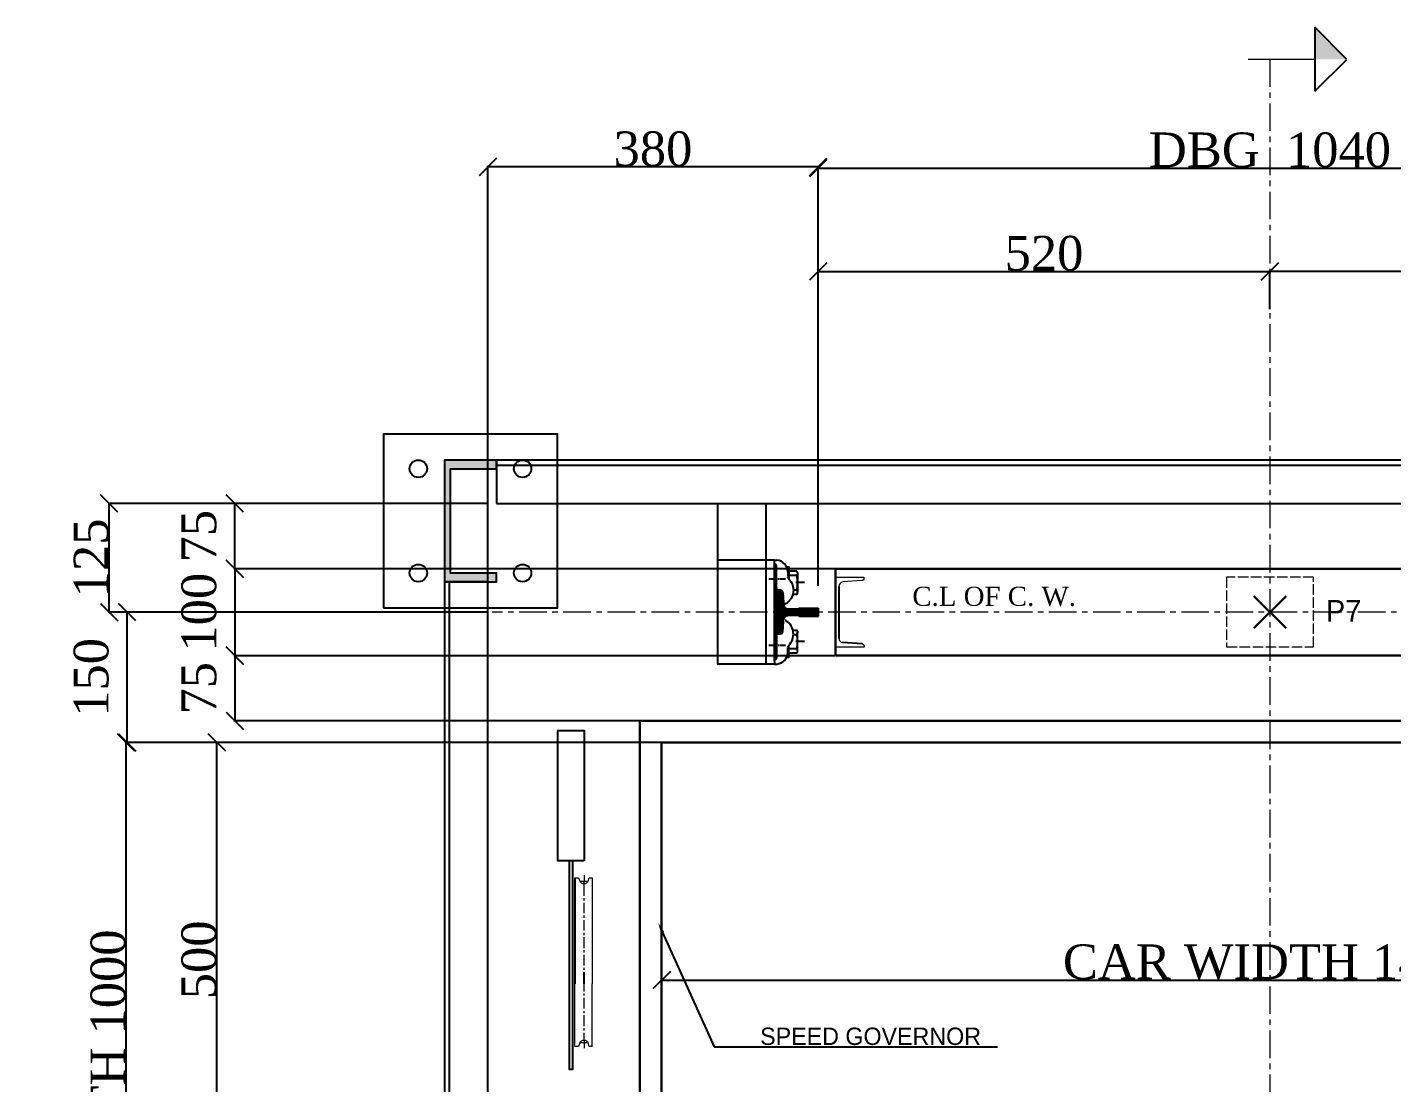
# Model space of a CAD drawing. Header units: millimetres. Extents: x -665 to 1025160, y -26028 to 4210.
# Drawn here: x 1132 to 2702, y -1220 to -6 of the extents above; entities that cross this region are included whole.
import ezdxf
from ezdxf import colors
from ezdxf.entities.mleader import LeaderData, LeaderLine
from ezdxf.math import Vec2, Vec3

# ---------------------------------------------------------------- set-up
doc = ezdxf.new("R2010")
doc.units = ezdxf.units.MM
for name, pattern in [('ACAD_ISO02W100', [15, 12, -3]), ('ACAD_ISO10W100', [18, 12, -3, 0, -3]), ('CENTER', [50.8, 31.75, -6.35, 6.35, -6.35]), ('CENTER2', [28.575, 19.05, -3.175, 3.175, -3.175])]:
    doc.linetypes.add(name, pattern=pattern)
for name, color, linetype in [('7', 6, 'ACAD_ISO10W100'), ('PDF_0', 7, 'Continuous'), ('PDF_gide rail', 7, 'Continuous'), ('S-BEAM', 7, 'Continuous'), ('S-COLUMN', 7, 'Continuous'), ('S-PLATE', 7, 'Continuous')]:
    doc.layers.add(name, color=color, linetype=linetype)
for name, color, linetype, lineweight in [('Car', 3, 'Continuous', 18), ('CL', 2, 'CENTER', 0), ('DL', 8, 'ACAD_ISO02W100', 0), ('step&guides', 3, 'Continuous', 30)]:
    doc.layers.add(name, color=color, linetype=linetype, lineweight=lineweight)
doc.styles.add('nassar2', font='cent.shx', dxfattribs={"height": 60})
doc.styles.add('top', font='cent.shx', dxfattribs={"height": 40})
doc.dimstyles.new('top', dxfattribs={"dimtxt": 35, "dimasz": 20, "dimexe": 1.25, "dimexo": 0.625, "dimtad": 1, "dimtxsty": 'top', "dimblk": 'OBLIQUE', "dimcen": 2.5, "dimadec": 0, "dimazin": 0, "dimtfac": 1, "dimtmove": 0, "dimatfit": 3, "dimldrblk": 'OBLIQUE', "dimfxl": 1, "dimarcsym": 0})
pattern_1 = [(45, (20076.41765, -10049.84649), (-0.08838834765, 0.08838834765), [])]

# ---------------------------------------------------------------- blocks, each defined once
blk = doc.blocks.new('_Oblique')
at = {"color": 0, "linetype": 'ByBlock', "lineweight": -2}
blk.add_line((-0.5, -0.5), (0.5, 0.5), dxfattribs=at)
blk = doc.blocks.new('*D3')
at = {"color": 0, "lineweight": -2, "transparency": 16777216}
for p, q in [((2042, -552.9), (2042, -285.3)), ((2042, -286.6), (2562, -286.6)), ((2562, -321), (2562, -285.3))]:
    blk.add_line(p, q, dxfattribs=at)
at = {"layer": 'Defpoints', "color": 0, "transparency": 16777216}
for p in [(2562, -286.6), (2562, -321.6), (2042, -553.6)]:
    blk.add_point(p, dxfattribs=at)
at = {"color": 0, "lineweight": -2, "transparency": 16777216, "xscale": 20, "yscale": 20, "zscale": 20, "rotation": 180}
blk.add_blockref('_Oblique', (2042, -286.6), dxfattribs=at)
at = {"color": 0, "lineweight": -2, "transparency": 16777216, "xscale": 20, "yscale": 20, "zscale": 20}
blk.add_blockref('_Oblique', (2562, -286.6), dxfattribs=at)
at = {"color": 0, "transparency": 16777216, "insert": (2302, -265.9), "char_height": 40, "attachment_point": 5, "style": 'top'}
blk.add_mtext('520', dxfattribs=at)
blk = doc.blocks.new('*D4')
at = {"color": 0, "lineweight": -2, "transparency": 16777216}
for p, q in [((2562, -329.8), (2562, -285.3)), ((3082, -286.6), (2562, -286.6)), ((3082, -552.9), (3082, -285.3))]:
    blk.add_line(p, q, dxfattribs=at)
at = {"layer": 'Defpoints', "color": 0, "transparency": 16777216}
for p in [(2562, -286.6), (2562, -330.4), (3082, -553.6)]:
    blk.add_point(p, dxfattribs=at)
at = {"color": 0, "lineweight": -2, "transparency": 16777216, "xscale": 20, "yscale": 20, "zscale": 20, "rotation": 180}
blk.add_blockref('_Oblique', (2562, -286.6), dxfattribs=at)
at = {"color": 0, "lineweight": -2, "transparency": 16777216, "xscale": 20, "yscale": 20, "zscale": 20}
blk.add_blockref('_Oblique', (3082, -286.6), dxfattribs=at)
at = {"color": 0, "transparency": 16777216, "insert": (2822, -265.9), "char_height": 40, "attachment_point": 5, "style": 'top'}
blk.add_mtext('520', dxfattribs=at)
blk = doc.blocks.new('*D5')
at = {"color": 0, "lineweight": -2, "transparency": 16777216}
for p, q in [((2042, -648.2), (2042, -166.3)), ((2042, -167.5), (3082, -167.5)), ((3082, -648.2), (3082, -166.3))]:
    blk.add_line(p, q, dxfattribs=at)
at = {"layer": 'Defpoints', "color": 0, "transparency": 16777216}
for p in [(3082, -167.5), (2042, -648.8), (3082, -648.8)]:
    blk.add_point(p, dxfattribs=at)
at = {"color": 0, "lineweight": -2, "transparency": 16777216, "xscale": 20, "yscale": 20, "zscale": 20, "rotation": 180}
blk.add_blockref('_Oblique', (2042, -167.5), dxfattribs=at)
at = {"color": 0, "lineweight": -2, "transparency": 16777216, "xscale": 20, "yscale": 20, "zscale": 20}
blk.add_blockref('_Oblique', (3082, -167.5), dxfattribs=at)
at = {"color": 0, "transparency": 16777216, "insert": (2562, -146.9), "char_height": 40, "attachment_point": 5, "style": 'top'}
blk.add_mtext('DBG  1040', dxfattribs=at)
blk = doc.blocks.new('*D6')
at = {"color": 0, "lineweight": -2, "transparency": 16777216}
for p, q in [((1662, -677.9), (1662, -165)), ((2042, -166.3), (1662, -166.3)), ((2042, -642.3), (2042, -165))]:
    blk.add_line(p, q, dxfattribs=at)
at = {"layer": 'Defpoints', "color": 0, "transparency": 16777216}
for p in [(1662, -166.3), (2042, -643), (1662, -678.6)]:
    blk.add_point(p, dxfattribs=at)
at = {"color": 0, "lineweight": -2, "transparency": 16777216, "xscale": 20, "yscale": 20, "zscale": 20, "rotation": 180}
blk.add_blockref('_Oblique', (1662, -166.3), dxfattribs=at)
at = {"color": 0, "lineweight": -2, "transparency": 16777216, "xscale": 20, "yscale": 20, "zscale": 20}
blk.add_blockref('_Oblique', (2042, -166.3), dxfattribs=at)
at = {"color": 0, "transparency": 16777216, "insert": (1852, -145.7), "char_height": 40, "attachment_point": 5, "style": 'top'}
blk.add_mtext('380', dxfattribs=at)
blk = doc.blocks.new('*D18')
at = {"color": 0, "lineweight": -2, "transparency": 16777216}
for p, q in [((1861.4, -828.6), (1244.4, -828.6)), ((1245.7, -1828.6), (1245.7, -828.6)), ((1911.4, -1828.6), (1244.4, -1828.6))]:
    blk.add_line(p, q, dxfattribs=at)
at = {"layer": 'Defpoints', "color": 0, "transparency": 16777216}
for p in [(1245.7, -828.6), (1862, -828.6), (1912, -1828.6)]:
    blk.add_point(p, dxfattribs=at)
at = {"color": 0, "lineweight": -2, "transparency": 16777216, "xscale": 20, "yscale": 20, "zscale": 20}
for p, rotation in [((1245.7, -828.6), 90), ((1245.7, -1828.6), 270)]:
    blk.add_blockref('_Oblique', p, dxfattribs=dict(at, rotation=rotation))
at = {"color": 0, "transparency": 16777216, "insert": (1225.1, -1278.6), "char_height": 40, "attachment_point": 5, "rotation": 90, "style": 'top'}
blk.add_mtext('CAR DEPTH 1000', dxfattribs=at)
blk = doc.blocks.new('*D19')
at = {"color": 0, "lineweight": -2, "transparency": 16777216}
for p, q in [((1466.4, -828.6), (1349, -828.6)), ((1350.3, -1328.6), (1350.3, -828.6)), ((1466.4, -1328.6), (1349, -1328.6))]:
    blk.add_line(p, q, dxfattribs=at)
at = {"layer": 'Defpoints', "color": 0, "transparency": 16777216}
for p in [(1350.3, -828.6), (1467, -828.6), (1467, -1328.6)]:
    blk.add_point(p, dxfattribs=at)
at = {"color": 0, "lineweight": -2, "transparency": 16777216, "xscale": 20, "yscale": 20, "zscale": 20}
for p, rotation in [((1350.3, -828.6), 90), ((1350.3, -1328.6), 270)]:
    blk.add_blockref('_Oblique', p, dxfattribs=dict(at, rotation=rotation))
at = {"color": 0, "transparency": 16777216, "insert": (1329.7, -1078.6), "char_height": 40, "attachment_point": 5, "rotation": 90, "style": 'top'}
blk.add_mtext('500', dxfattribs=at)
blk = doc.blocks.new('*D20')
at = {"color": 0, "lineweight": -2, "transparency": 16777216}
for p, q in [((1661.4, -553.6), (1225.1, -553.6)), ((1226.3, -678.6), (1226.3, -553.6)), ((1661.4, -678.6), (1225.1, -678.6))]:
    blk.add_line(p, q, dxfattribs=at)
at = {"layer": 'Defpoints', "color": 0, "transparency": 16777216}
for p in [(1226.3, -553.6), (1662, -553.6), (1662, -678.6)]:
    blk.add_point(p, dxfattribs=at)
at = {"color": 0, "lineweight": -2, "transparency": 16777216, "xscale": 20, "yscale": 20, "zscale": 20}
for p, rotation in [((1226.3, -553.6), 90), ((1226.3, -678.6), 270)]:
    blk.add_blockref('_Oblique', p, dxfattribs=dict(at, rotation=rotation))
at = {"color": 0, "transparency": 16777216, "insert": (1205.7, -616.1), "char_height": 40, "attachment_point": 5, "rotation": 90, "style": 'top'}
blk.add_mtext('125', dxfattribs=at)
blk = doc.blocks.new('*D30')
at = {"color": 0, "lineweight": -2, "transparency": 16777216}
for p, q in [((1862, -829.2), (1862, -1103.1)), ((3262, -829.2), (3262, -1103.1)), ((1862, -1101.9), (3262, -1101.9))]:
    blk.add_line(p, q, dxfattribs=at)
at = {"layer": 'Defpoints', "color": 0, "transparency": 16777216}
for p in [(1862, -828.6), (3262, -828.6), (3262, -1101.9)]:
    blk.add_point(p, dxfattribs=at)
at = {"color": 0, "lineweight": -2, "transparency": 16777216, "xscale": 20, "yscale": 20, "zscale": 20, "rotation": 180}
blk.add_blockref('_Oblique', (1862, -1101.9), dxfattribs=at)
at = {"color": 0, "lineweight": -2, "transparency": 16777216, "xscale": 20, "yscale": 20, "zscale": 20}
blk.add_blockref('_Oblique', (3262, -1101.9), dxfattribs=at)
at = {"color": 0, "transparency": 16777216, "insert": (2562, -1081.3), "char_height": 40, "attachment_point": 5, "style": 'top'}
blk.add_mtext('CAR WIDTH 1400', dxfattribs=at)
blk = doc.blocks.new('*D22')
at = {"color": 0, "lineweight": -2, "transparency": 16777216}
for p, q in [((1301.1, -678.6), (1245.7, -678.6)), ((1246.9, -828.6), (1246.9, -678.6)), ((1861.4, -828.6), (1245.7, -828.6))]:
    blk.add_line(p, q, dxfattribs=at)
at = {"layer": 'Defpoints', "color": 0, "transparency": 16777216}
for p in [(1246.9, -678.6), (1301.8, -678.6), (1862, -828.6)]:
    blk.add_point(p, dxfattribs=at)
at = {"color": 0, "lineweight": -2, "transparency": 16777216, "xscale": 20, "yscale": 20, "zscale": 20}
for p, rotation in [((1246.9, -678.6), 90), ((1246.9, -828.6), 270)]:
    blk.add_blockref('_Oblique', p, dxfattribs=dict(at, rotation=rotation))
at = {"color": 0, "transparency": 16777216, "insert": (1205.7, -753.6), "char_height": 40, "attachment_point": 5, "rotation": 90, "style": 'top'}
blk.add_mtext('150', dxfattribs=at)
blk = doc.blocks.new('*D31')
at = {"color": 0, "lineweight": -2, "transparency": 16777216}
for p, q in [((2061.4, -628.6), (1369.7, -628.6)), ((1370.9, -628.6), (1370.9, -728.6)), ((2061.4, -728.6), (1369.7, -728.6))]:
    blk.add_line(p, q, dxfattribs=at)
at = {"layer": 'Defpoints', "color": 0, "transparency": 16777216}
for p in [(2062, -628.6), (1370.9, -728.6), (2062, -728.6)]:
    blk.add_point(p, dxfattribs=at)
at = {"color": 0, "lineweight": -2, "transparency": 16777216, "xscale": 20, "yscale": 20, "zscale": 20}
for p, rotation in [((1370.9, -628.6), 90), ((1370.9, -728.6), 270)]:
    blk.add_blockref('_Oblique', p, dxfattribs=dict(at, rotation=rotation))
at = {"color": 0, "transparency": 16777216, "insert": (1329.7, -678.6), "char_height": 40, "attachment_point": 5, "rotation": 90, "style": 'top'}
blk.add_mtext('100', dxfattribs=at)
blk = doc.blocks.new('*D32')
at = {"color": 0, "lineweight": -2, "transparency": 16777216}
for p, q in [((2061.4, -728.6), (1369.7, -728.6)), ((1370.9, -728.6), (1370.9, -803.6)), ((2061.4, -803.6), (1369.7, -803.6))]:
    blk.add_line(p, q, dxfattribs=at)
at = {"layer": 'Defpoints', "color": 0, "transparency": 16777216}
for p in [(2062, -728.6), (1370.9, -803.6), (2062, -803.6)]:
    blk.add_point(p, dxfattribs=at)
at = {"color": 0, "lineweight": -2, "transparency": 16777216, "xscale": 20, "yscale": 20, "zscale": 20}
for p, rotation in [((1370.9, -728.6), 90), ((1370.9, -803.6), 270)]:
    blk.add_blockref('_Oblique', p, dxfattribs=dict(at, rotation=rotation))
at = {"color": 0, "transparency": 16777216, "insert": (1329.7, -766.1), "char_height": 40, "attachment_point": 5, "rotation": 90, "style": 'top'}
blk.add_mtext('75', dxfattribs=at)
blk = doc.blocks.new('*D23')
at = {"color": 0, "lineweight": -2, "transparency": 16777216}
for p, q in [((1370.9, -628.6), (1370.9, -553.6)), ((1371.5, -553.6), (1372.2, -553.6)), ((1371.5, -628.6), (1372.2, -628.6))]:
    blk.add_line(p, q, dxfattribs=at)
at = {"layer": 'Defpoints', "color": 0, "transparency": 16777216}
for p in [(1370.9, -553.6), (1370.9, -553.6), (1370.9, -628.6)]:
    blk.add_point(p, dxfattribs=at)
at = {"color": 0, "lineweight": -2, "transparency": 16777216, "xscale": 20, "yscale": 20, "zscale": 20}
for p, rotation in [((1370.9, -553.6), 90), ((1370.9, -628.6), 270)]:
    blk.add_blockref('_Oblique', p, dxfattribs=dict(at, rotation=rotation))
at = {"color": 0, "transparency": 16777216, "insert": (1329.7, -591.1), "char_height": 40, "attachment_point": 5, "rotation": 90, "style": 'top'}
blk.add_mtext('75', dxfattribs=at)
blk = doc.blocks.new('SM_COLUMN_UPN_140_60x140x7x10_L')
at = {"layer": 'S-COLUMN'}
blk.add_hatch(color=256, dxfattribs=at).paths.add_polyline_path([(0, 0), (60, 0), (60, 10), (7, 10), (7, 130), (60, 130), (60, 140), (0, 140)], flags=0)
blk.add_lwpolyline([(0, 0), (60, 0), (60, 10), (7, 10), (7, 130), (60, 130), (60, 140), (0, 140)], close=True, dxfattribs=at)
blk = doc.blocks.new('SM_BASE_PLATE_200x200x15_4B20')
at = {"layer": 'S-PLATE'}
blk.add_lwpolyline([(-100, -100), (100, -100), (100, 100), (-100, 100)], close=True, dxfattribs=at)
for centre in [(-60, 60), (60, 60), (-60, -60), (60, -60)]:
    blk.add_circle(centre, 10, dxfattribs=at)

msp = doc.modelspace()

# ---------------------------------------------------------------- hatches: boundary and pattern name
h = msp.add_hatch()
h.set_pattern_fill('ANSI31', color=256)
h.set_pattern_definition(pattern_1)
h.paths.add_polyline_path([(1992, -653.433), (1997.299, -653.433, -0.26508525), (2000.8, -656.117), (2002.614, -670.566, 0.36605419), (2007.192, -674.801), (2019.772, -674.801), (2019.772, -673.901), (2042, -673.901), (2042, -678.433), (1992, -678.433)])
h = msp.add_hatch()
h.set_pattern_fill('ANSI31', color=256)
h.set_pattern_definition(pattern_1)
edge = h.paths.add_edge_path()
edge.add_line((1992, -703.905), (1997.299, -703.905))
edge.add_arc((1996.695, -699.492), 4.453, 277.78596, 337.173125)
edge.add_line((2000.8, -701.22), (2002.614, -686.772))
edge.add_arc((2007.408, -687.362), 4.83, 452.566246, 532.987701, ccw=False)
edge.add_line((2007.192, -682.536), (2019.772, -682.536))
edge.add_line((2019.772, -682.536), (2019.772, -683.437))
edge.add_line((2019.772, -683.437), (2042, -683.437))
edge.add_line((2042, -683.437), (2042, -678.433))
edge.add_line((2042, -678.433), (1992, -678.433))
edge.add_line((1992, -678.433), (1992, -703.905))
at = {"layer": 'Car', "lineweight": 25, "ltscale": 4, "transparency": 16777216}
h = msp.add_hatch(color=256, dxfattribs=at)
h.dxf.hatch_style = 1
h.paths.add_polyline_path([(2613.668, -42.296), (2613.769, -5.545), (2650.198, -42.397)])

# ---------------------------------------------------------------- linework, layer by layer
for p, q in [((1992, -653.669), (1992, -618.617)), ((1997.299, -653.433), (1992, -653.433)), ((1992, -653.669), (1992, -703.669)), ((2065.776, -648.833), (2065.776, -708.779)), ((2007.192, -674.801), (2019.772, -674.801)), ((2019.772, -674.801), (2019.772, -673.783)), ((2019.772, -673.783), (2042, -673.783)), ((2019.772, -673.901), (2042, -673.901)), ((2042, -673.783), (2042, -683.083)), ((2042, -673.783), (2042, -683.083)), ((2042, -683.083), (2042, -673.783)), ((2042, -673.901), (2042, -683.201)), ((2042, -673.901), (2042, -683.201)), ((2007.192, -682.153), (2019.772, -682.153)), ((2019.772, -682.064), (2019.772, -683.083)), ((2019.772, -683.083), (2042, -683.083)), ((2019.772, -683.201), (2042, -683.201)), ((1997.299, -703.433), (1992, -703.433)), ((1992, -703.669), (1992, -738.249)), ((1997.299, -703.433), (1992.135, -703.433)), ((1762.137, -984.413), (1762.137, -1106.078)), ((1772.67, -1106.078), (1772.67, -1092.752))]:
    msp.add_line(p, q)
for points in [[(1982, -738.249), (1926.588, -738.249), (1926.588, -553.551), (1982, -553.551)], [(1772.697, -964.835), (1742.697, -964.835), (1742.697, -814.835), (1772.697, -814.835)], [(1759.689, -964.835), (1755.705, -964.835), (1755.709, -1204.465), (1759.693, -1204.465)]]:
    msp.add_lwpolyline(points, close=True)
for points in [[(1992, -618.617), (1926.588, -618.617)], [(1992, -738.485), (1962, -738.485)]]:
    msp.add_lwpolyline(points)
at = {"color": 7, "linetype": 'Continuous', "lineweight": 20, "true_color": 0x000007}
for points in [[(1762.137, -984.413), (1766.35, -984.413), (1767.93, -988.1)], [(1772.67, -981.253), (1772.67, -988.626), (1768.984, -988.626)], [(1772.67, -991.26), (1772.67, -988.626), (1772.67, -988.626)], [(1775.831, -988.626), (1772.67, -988.626), (1772.67, -988.626)], [(1777.411, -988.1), (1778.464, -984.413), (1782.151, -984.413), (1782.151, -1106.078)], [(1772.67, -1004.954), (1772.67, -991.26), (1772.67, -991.26)], [(1772.67, -1010.221), (1772.67, -1007.587), (1772.67, -1007.587)], [(1772.67, -1024.968), (1772.67, -1012.854), (1772.67, -1012.854)], [(1772.67, -1030.235), (1772.67, -1027.601), (1772.67, -1027.601)], [(1772.67, -1044.982), (1772.67, -1032.868), (1772.67, -1032.868)], [(1772.67, -1050.249), (1772.67, -1047.616), (1772.67, -1047.616)], [(1772.67, -1064.996), (1772.67, -1052.356), (1772.67, -1052.356)], [(1772.67, -1070.263), (1772.67, -1067.63), (1772.67, -1067.63)], [(1772.67, -1085.011), (1772.67, -1072.897), (1772.67, -1072.897)], [(1772.67, -1090.277), (1772.67, -1087.644), (1772.67, -1087.644)], [(1762.137, -1178.234), (1762.137, -1106.078), (1762.137, -1106.078)], [(1772.67, -1115.032), (1772.67, -1106.078), (1772.67, -1106.078)], [(1782.151, -1178.234), (1782.151, -1106.078), (1782.151, -1106.078), (1782.151, -1106.078)], [(1772.67, -1119.772), (1772.67, -1117.139), (1772.67, -1117.139)], [(1772.67, -1134.519), (1772.67, -1122.405), (1772.67, -1122.405)], [(1772.67, -1139.786), (1772.67, -1137.679), (1772.67, -1137.679)], [(1772.67, -1155.06), (1772.67, -1142.42), (1772.67, -1142.42)], [(1772.67, -1159.8), (1772.67, -1157.167), (1772.67, -1157.167)], [(1767.93, -1174.548), (1766.35, -1178.234), (1762.137, -1178.234)], [(1772.67, -1171.388), (1772.67, -1174.021), (1768.984, -1174.021)], [(1772.67, -1171.388), (1772.67, -1162.434), (1772.67, -1162.434)], [(1775.831, -1174.021), (1772.67, -1174.021), (1772.67, -1180.341)], [(1782.151, -1178.234), (1778.464, -1178.234), (1777.411, -1174.548)]]:
    msp.add_lwpolyline(points, dxfattribs=at)
for points in [[(1772.67, -991.26), (1770.564, -991.26), (1768.457, -989.68), (1767.93, -987.573)], [(1777.411, -987.573), (1776.884, -989.68), (1774.777, -991.26), (1772.67, -991.26)], [(1767.93, -1174.021), (1768.457, -1171.914), (1770.564, -1170.861), (1772.67, -1170.861)], [(1772.67, -1170.861), (1774.777, -1170.861), (1776.884, -1171.914), (1777.411, -1174.021)]]:
    msp.add_open_spline(points, degree=3, dxfattribs=at)
at = {"color": 7, "linetype": 'Continuous', "lineweight": 20}
msp.add_open_spline([(1772.67, -1170.861), (1774.777, -1170.861), (1776.884, -1171.914), (1777.411, -1174.021)], degree=3, dxfattribs=at)
at = {"layer": 'Car', "lineweight": 25, "ltscale": 4, "transparency": 33554666}
for p, q in [((2613.769, -5.545, -114), (2613.567, -79.047, -114)), ((2650.198, -42.397, -114), (2613.769, -5.545, -114)), ((2613.567, -79.047, -114), (2650.314, -42.523, -114))]:
    msp.add_line(p, q, dxfattribs=at)
at = {"layer": 'Car', "ltscale": 4, "transparency": 33554666}
msp.add_line((2536.88, -42.296, -114), (2613.668, -42.296, -114), dxfattribs=at)
at = {"layer": 'Car', "linetype": 'CENTER2', "lineweight": 30, "ltscale": 4, "transparency": 33554666}
for p, q in [((2543.504, -697.047), (2580.496, -660.054)), ((2580.496, -697.047), (2543.504, -660.054))]:
    msp.add_line(p, q, dxfattribs=at)
at = {"layer": 'CL'}
for p, q in [((2562, -42.296, -110.467), (2562, -2625.854)), ((3457, -678.551), (1667, -678.551))]:
    msp.add_line(p, q, dxfattribs=at)
at = {"layer": 'DL'}
msp.add_lwpolyline([(2512.137, -718.452), (2612.137, -718.452), (2612.137, -638.452), (2512.137, -638.452)], close=True, dxfattribs=at)
at = {"layer": 'PDF_0', "lineweight": 25}
for points in [[(1992, -618.617), (1994.501, -618.617)], [(1992, -622.081), (1992, -735.257)], [(1992, -735.257), (1992, -622.081)], [(1992, -622.081), (1992, -735.257)], [(1994.013, -651.324), (1994.013, -625.451)], [(1995.329, -640.422), (1985.315, -640.422)], [(1997.264, -640.422), (1996.225, -640.422)], [(2004.531, -640.422), (1997.89, -640.422)], [(2007.194, -631.797), (2007.194, -637.656)], [(2017.445, -631.309), (2008.17, -631.309)], [(2018.401, -633.95), (2018.401, -655.43)], [(1999.383, -653.277), (1997.43, -653.277), (1994.814, -653.188)], [(2001.336, -655.718), (2002.312, -667.434)], [(2013.54, -652.789), (2017.445, -652.789)], [(2017.445, -644.49), (2016.469, -644.49)], [(2026.233, -644.49), (2018.422, -644.49)], [(2026.233, -644.49), (2018.422, -644.49)], [(2001.336, -701.148), (2002.312, -689.431)], [(1994.013, -705.541), (1994.013, -731.414)], [(1999.383, -703.588), (1997.43, -703.588), (1994.814, -703.677)], [(2013.54, -704.077), (2017.445, -704.077)], [(2018.401, -722.915), (2018.401, -701.436)], [(1995.329, -716.914), (1985.315, -716.914)], [(1997.264, -716.914), (1996.225, -716.914)], [(2004.531, -716.914), (1997.89, -716.914)], [(2007.194, -725.068), (2007.194, -719.21)], [(2017.445, -712.376), (2016.469, -712.376)], [(2026.233, -712.376), (2018.422, -712.376)], [(2026.233, -712.376), (2018.422, -712.376)], [(2092.681, -714.915), (2070.024, -713.499)], [(2017.445, -725.556), (2008.17, -725.556)], [(1992, -738.249), (1994.501, -738.249)]]:
    msp.add_lwpolyline(points, dxfattribs=at)
for points in [[(2006.217, -626.428), (2008.17, -626.428), (2008.17, -640.096, -0.19879356), (2007.194, -637.9)], [(2008.182, -640.092, -0.4769017), (2005.217, -668.544, -0.14500939), (2004.021, -668.899)], [(2017.449, -631.708, -0.42555746), (2017.445, -636.191), (2008.17, -636.191)], [(2013.052, -657.671), (2017.445, -657.671, 0.42555746), (2017.449, -653.187)], [(2008.182, -716.773, 0.4769017), (2005.217, -688.321, 0.14500939), (2004.021, -687.967)], [(2013.052, -699.195), (2017.445, -699.195, -0.42555746), (2017.449, -703.678)], [(2006.217, -730.438), (2008.17, -730.438), (2008.17, -716.769, 0.19879356), (2007.194, -718.966)], [(2017.449, -725.158, 0.42555746), (2017.445, -720.674), (2008.17, -720.674)]]:
    msp.add_lwpolyline(points, format="xyb", dxfattribs=at)
at = {"layer": 'PDF_0', "lineweight": 13}
msp.add_lwpolyline([(2092.681, -714.915), (2093.153, -714.915), (2093.625, -715.387), (2094.097, -715.859), (2094.569, -716.331), (2095.041, -716.803), (2095.041, -717.275), (2095.041, -718.691), (2062, -718.691), (2062, -638.449), (2094.569, -638.449), (2094.569, -639.865), (2094.569, -640.337), (2094.569, -640.809), (2094.097, -641.281), (2094.097, -641.753), (2093.625, -641.753), (2093.153, -642.225), (2092.681, -642.225), (2092.209, -642.225), (2070.496, -643.641)], dxfattribs=at)
at = {"layer": 'PDF_0', "lineweight": 25}
for centre, radius, start, end in [((1990.954, -625.581), 3.062, 2.434631, 70.02521), ((1993.351, -632.417), 13.848, 1.552295, 85.235699), ((1984.983, -644.734), 33.439, 345.750386, 14.249614), ((1996.144, -651.512), 2.139, 174.959214, 231.567757), ((1998.243, -656.191), 3.129, 8.692489, 68.627127), ((2003.583, -667.68), 1.295, 169.047572, 289.745947), ((1996.144, -705.353), 2.139, 128.432243, 185.040786), ((1998.243, -700.675), 3.129, 291.372873, 351.307511), ((1984.983, -712.131), 33.439, 345.750386, 14.249614), ((1990.954, -731.284), 3.062, 289.97479, 357.565369), ((1993.351, -724.449), 13.848, 274.764301, 358.447705)]:
    msp.add_arc(centre, radius, start, end, dxfattribs=at)
at = {"layer": 'PDF_0', "lineweight": 13}
for centre, radius, start, end in [((2071.818, -649.584), 6.088, 102.536666, 172.915956), ((2070.82, -708.486), 5.052, 183.31753, 266.638158)]:
    msp.add_arc(centre, radius, start, end, dxfattribs=at)
at = {"layer": 'PDF_gide rail', "lineweight": 25}
for points in [[(2000.8, -656.117), (2002.586, -670.639)], [(2000.8, -700.748), (2002.586, -686.227)], [(2000.8, -700.748), (2002.586, -686.227)]]:
    msp.add_lwpolyline(points, dxfattribs=at)
for centre, radius, start, end in [((1996.695, -657.845), 4.453, 22.826875, 82.21404), ((2007.408, -669.976), 4.83, 186.566958, 267.433754), ((2007.086, -686.665), 4.514, 88.658898, 175.558563), ((1996.695, -699.02), 4.453, 277.78596, 337.173125), ((1996.695, -699.02), 4.453, 277.78596, 337.173125)]:
    msp.add_arc(centre, radius, start, end, dxfattribs=at)
at = {"layer": 'S-BEAM'}
for p, q in [((1672, -509.551), (3452, -509.551)), ((1618, -1863.551), (1618, -643.551))]:
    msp.add_line(p, q, dxfattribs=at)
for points in [[(1672, -553.551), (3452, -553.551), (3452, -503.551), (1672, -503.551)], [(1612, -1863.551), (1662, -1863.551), (1662, -643.551), (1612, -643.551)]]:
    msp.add_lwpolyline(points, close=True, dxfattribs=at)
at = {"layer": 'step&guides'}
for p, q in [((1837, -803.551), (3287, -803.551)), ((1837, -803.551), (1837, -1853.551)), ((1862, -828.551), (3262, -828.551)), ((1862, -828.551), (1862, -1828.551))]:
    msp.add_line(p, q, dxfattribs=at)
msp.add_lwpolyline([(2062, -728.551), (3062, -728.57), (3062, -628.57), (2062, -628.551)], close=True, dxfattribs=at)

# ---------------------------------------------------------------- block references
at = {"layer": 'S-COLUMN'}
msp.add_blockref('SM_COLUMN_UPN_140_60x140x7x10_L', (1612, -643.551), dxfattribs=at)
at = {"layer": 'S-PLATE'}
msp.add_blockref('SM_BASE_PLATE_200x200x15_4B20', (1642, -573.551), dxfattribs=at)

# ---------------------------------------------------------------- texts
at = {"linetype": 'ACAD_ISO02W100', "ltscale": 4, "transparency": 33554666, "insert": (2626.299, -664.574), "char_height": 25, "attachment_point": 1}
msp.add_mtext_dynamic_manual_height_columns('P7', width=377.71746, gutter_width=125, heights=[0], dxfattribs=at)
at = {"layer": '7', "ltscale": 4, "attachment_point": 1}
for s, width, gutter_width, insert, char_height in [('{\\Fcent|c0;C.L OF C. W.}', 920.85121, 12.5, (2150.433, -649.288), 22), ('{\\Fcadnw-1|c0;SPEED GOVERNOR}', 812.66208, 175, (1975.339, -1156.542), 20)]:
    msp.add_mtext_dynamic_manual_height_columns(s, width=width, gutter_width=gutter_width, heights=[0], dxfattribs=dict(at, insert=insert, char_height=char_height))

# ---------------------------------------------------------------- dimensions: what is measured, and where the dimension line sits
for base, p1, p2, text, picture, middle in [((3082, -167.534), (2042, -648.783), (3082, -648.783), 'DBG  <>', '*D5', (2562, -167.534)), ((3262, -1101.878), (1862, -828.551), (3262, -828.551), 'CAR WIDTH <>', '*D30', (2562, -1101.878))]:
    dim = msp.add_linear_dim(base=base, p1=p1, p2=p2, text=text, dimstyle='top')
    dim.commit()
    dim.dimension.update_dxf_attribs({"geometry": picture, "text_midpoint": middle, "dimtype": 160})
for base, p1, p2, picture, middle in [((1662, -166.284), (2042, -642.953), (1662, -678.551), '*D6', (1852, -166.284)), ((2562, -286.567), (2042, -553.551), (2562, -321.603), '*D3', (2302, -286.567))]:
    dim = msp.add_linear_dim(base=base, p1=p1, p2=p2, dimstyle='top')
    dim.commit()
    dim.dimension.update_dxf_attribs({"geometry": picture, "text_midpoint": middle, "dimtype": 160})
for base, p1, p2, angle, picture, middle in [((2562, -286.567), (3082, -553.551), (2562, -330.401), 180, '*D4', (2822, -286.567)), ((1226.318, -553.551), (1662, -678.551), (1662, -553.551), 90, '*D20', (1226.318, -616.051)), ((1350.285, -828.551), (1467, -1328.551), (1467, -828.551), 90, '*D19', (1350.285, -1078.551))]:
    dim = msp.add_linear_dim(base=base, p1=p1, p2=p2, angle=angle, dimstyle='top')
    dim.commit()
    dim.dimension.update_dxf_attribs({"geometry": picture, "text_midpoint": middle, "dimtype": 160})
for base, p1, p2, picture, middle in [((1370.91, -553.551), (1370.91, -628.551), (1370.91, -553.551), '*D23', (1350.285, -591.051)), ((1370.91, -728.551), (2062, -628.551), (2062, -728.551), '*D31', (1350.285, -678.551)), ((1246.943, -678.551), (1862, -828.551), (1301.773, -678.551), '*D22', (1226.318, -753.551)), ((1370.91, -803.551), (2062, -728.551), (2062, -803.551), '*D32', (1350.285, -766.051))]:
    dim = msp.add_linear_dim(base=base, p1=p1, p2=p2, angle=90, dimstyle='top', override={"dimtmove": 1})
    dim.commit()
    dim.dimension.update_dxf_attribs({"geometry": picture, "text_midpoint": middle, "dimtype": 160})
dim = msp.add_linear_dim(base=(1245.693, -828.551), p1=(1912, -1828.551), p2=(1862, -828.551), angle=90, text='CAR DEPTH <>', dimstyle='top')
dim.commit()
dim.dimension.update_dxf_attribs({"geometry": '*D18', "text_midpoint": (1245.693, -1278.551), "dimtype": 160})

# ---------------------------------------------------------------- leaders
ml = msp.add_multileader_mtext('Standard')
ml.set_content('', color=256, style='nassar2')
ml.set_leader_properties()
ml.build(insert=Vec2(0, 0))
ml.multileader.update_dxf_attribs({"text_left_attachment_type": 6, "text_right_attachment_type": 6, "arrow_head_size": 12})
ctx = ml.context
ctx.base_point, ctx.char_height, ctx.arrow_head_size, ctx.landing_gap_size, ctx.plane_origin = Vec3(2248.273, -1178.598), 60, 12, 0.09, Vec3(1782.446, -1135.961)
ctx.left_attachment, ctx.right_attachment = 6, 6
notes = []
notes.append((ctx, [(0, (1, 1, 0), (1922.323, -1178.598), (1, 0), 325.95, [(0, [(1858.114, -1036.147)], 0, [])])]))
ctx.mtext.insert, ctx.mtext.flow_direction = Vec3(2248.363, -1118.598), 5
for ctx, leaders in notes:
    for number, flags, end, landing, length, lines in leaders:
        leader = LeaderData()
        leader.index, (leader.has_last_leader_line, leader.has_dogleg_vector, leader.attachment_direction) = number, flags
        leader.last_leader_point, leader.dogleg_vector, leader.dogleg_length = Vec3(end), Vec3(landing), length
        for number, points, colour, breaks in lines:
            line = LeaderLine()
            line.index, line.vertices, line.color, line.breaks = number, Vec3.list(points), colors.encode_raw_color(colour), breaks
            leader.lines.append(line)
        ctx.leaders.append(leader)

doc.saveas('drawing.dxf')
